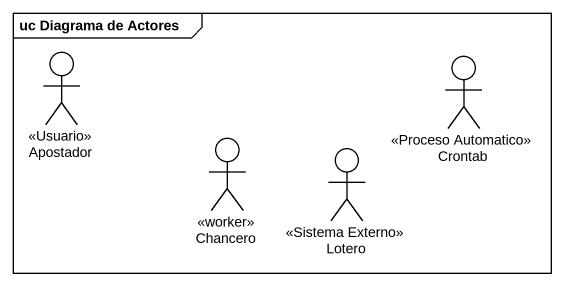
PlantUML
@startuml
mainframe uc Diagrama de Actores
actor Apostador <<Usuario>>
actor Crontab <<Proceso Automatico>>
actor Chancero <<worker>>
actor Lotero <<Sistema Externo>>
@enduml
